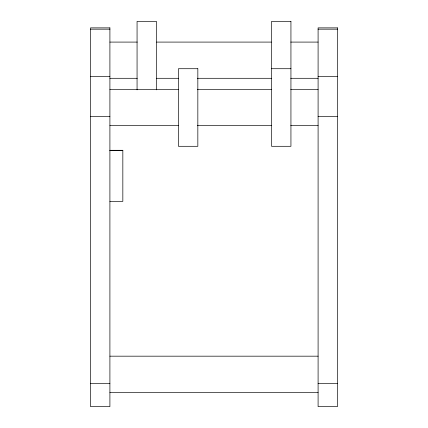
<?xml version="1.0" encoding="UTF-8"?>
<svg xmlns="http://www.w3.org/2000/svg" width="428" height="428" viewBox="0 0 428 428"><rect width="100%" height="100%" fill="white"/><g stroke="black" fill="none" stroke-linecap="round" stroke-linejoin="round"><path stroke-width="0.64" d="M90.511 29.174L109.905 29.174M318.095 29.174L337.489 29.174M109.905 42.088L137.265 42.088M156.616 42.088L271.384 42.088M290.735 42.088L318.095 42.088M271.545 68.715L290.938 68.715M90.511 76.489L109.905 76.489M318.095 76.489L337.489 76.489M109.905 78.297L137.265 78.297M156.616 78.297L178.637 78.297M197.319 78.297L271.384 78.297M290.735 78.297L318.095 78.297M109.905 89.404L178.637 89.404M197.319 89.404L271.384 89.404M290.735 89.404L318.095 89.404M90.511 116.609L109.905 116.609M318.095 116.609L337.489 116.609M109.905 125.613L178.637 125.613M197.319 125.613L271.384 125.613M290.735 125.613L318.095 125.613M109.905 150.292L122.836 150.292L122.836 201.358L109.905 201.358M109.905 150.501L122.836 150.501M109.905 356.176L318.095 356.176M90.511 383.381L109.905 383.381M318.095 383.381L337.489 383.381M109.905 392.385L318.095 392.385M156.455 89.853L156.455 21.4L137.062 21.4L137.062 89.853M290.938 21.4L271.545 21.4L271.545 146.301L290.938 146.301L290.938 21.4M109.905 27.874L90.511 27.874L90.511 406.6L109.905 406.6L109.905 27.874M337.489 27.874L318.095 27.874L318.095 406.6L337.489 406.6L337.489 27.874M197.838 68.715L178.439 68.715L178.439 146.301L197.838 146.301L197.838 68.715"/></g></svg>
